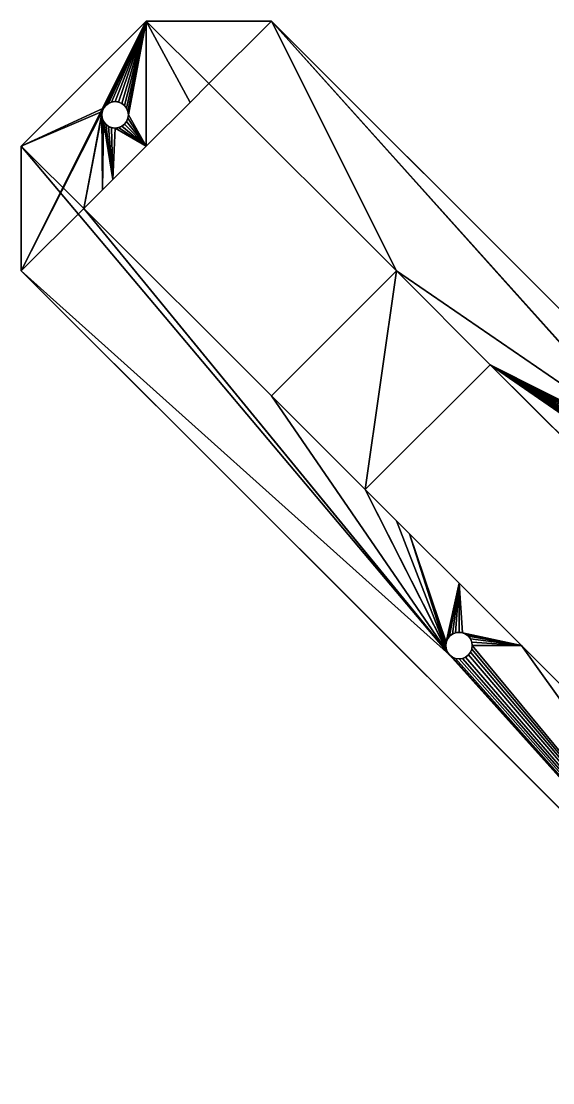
# Model space of a CAD drawing. Extents: x -60 to 60, y -60 to 60.
# Drawn here: x -60.1 to 0, y -60.1 to 60.1 of the extents above; entities that cross this region are included whole.
import ezdxf

# ---------------------------------------------------------------- set-up
doc = ezdxf.new("R2010")
doc.units = 0
doc.header["$MEASUREMENT"] = 0
doc.layers.get('0').update_dxf_attribs({"color": 13, "linetype": 'CONTINUOUS'})

# ---------------------------------------------------------------- blocks, each defined once
blk = doc.blocks.new('FUFO_S-2')
for p, q in [((0, 106.05), (14.14, 120.19)), ((0, 106.05, 2), (14.14, 120.19, 2)), ((14.14, 120.19), (14.14, 120.19, 2)), ((14.14, 120.19), (28.29, 120.19)), ((14.14, 120.19, 2), (28.29, 120.19, 2)), ((28.29, 120.19), (28.29, 120.19, 2)), ((28.29, 120.19), (120.23, 28.28)), ((28.29, 120.19, 2), (120.23, 28.28, 2)), ((19.09, 111), (21.22, 113.12)), ((19.09, 111, 2), (21.22, 113.12, 2)), ((21.22, 113.12, 2), (21.22, 113.12)), ((42.43, 91.91), (21.22, 113.12)), ((42.43, 91.91, 2), (21.22, 113.12, 2)), ((9.55, 110.64), (9.55, 110.64, 2)), ((9.86, 110.88), (9.86, 110.88, 2)), ((10.22, 111.03), (10.22, 111.03, 2)), ((10.61, 111.08), (10.61, 111.08, 2)), ((11, 111.03), (11, 111.03, 2)), ((11.36, 110.88), (11.36, 110.88, 2)), ((11.67, 110.64), (11.67, 110.64, 2)), ((19.09, 111, 2), (14.14, 106.05, 2)), ((19.09, 111), (14.14, 106.05)), ((19.09, 111, 2), (19.09, 111)), ((9.11, 109.58), (9.11, 109.58, 2)), ((9.16, 109.97), (9.16, 109.97, 2)), ((9.31, 110.33), (9.31, 110.33, 2)), ((11.91, 110.33), (11.91, 110.33, 2)), ((12.06, 109.97), (12.06, 109.97, 2)), ((12.11, 109.58), (12.11, 109.58, 2)), ((9.16, 109.2), (9.16, 109.2, 2)), ((9.31, 108.83), (9.31, 108.83, 2)), ((9.55, 108.52), (9.55, 108.52, 2)), ((9.86, 108.28), (9.86, 108.28, 2)), ((11.36, 108.29), (11.36, 108.29, 2)), ((11.67, 108.52), (11.67, 108.52, 2)), ((11.91, 108.83), (11.91, 108.83, 2)), ((12.06, 109.2), (12.06, 109.2, 2)), ((10.22, 108.14), (10.22, 108.14, 2)), ((10.61, 108.08), (10.61, 108.08, 2)), ((11, 108.14), (11, 108.14, 2)), ((0, 106.05), (0, 106.05, 2)), ((0, 91.91), (0, 106.05)), ((0, 91.91, 2), (0, 106.05, 2)), ((14.14, 106.05, 2), (10.37, 102.28, 2)), ((14.14, 106.05), (10.37, 102.28)), ((14.14, 106.05), (14.14, 106.05, 2)), ((10.37, 102.28), (9.19, 101.1)), ((10.37, 102.28, 2), (9.19, 101.1, 2)), ((10.37, 102.28, 2), (10.37, 102.28)), ((9.19, 101.1), (7.07, 98.98)), ((9.19, 101.1, 2), (7.07, 98.98, 2)), ((9.19, 101.1, 2), (9.19, 101.1)), ((7.07, 98.98), (28.29, 77.76)), ((7.07, 98.98, 2), (7.07, 98.98)), ((7.07, 98.98, 2), (28.29, 77.76, 2)), ((0, 91.91), (0, 91.91, 2)), ((91.94, 0), (0, 91.91)), ((91.94, 0, 2), (0, 91.91, 2)), ((42.43, 91.91), (28.29, 77.76)), ((42.43, 91.91, 2), (28.29, 77.76, 2)), ((42.43, 91.91, 2), (42.43, 91.91)), ((49.51, 84.84), (49.51, 84.84, 2)), ((53.04, 81.3, 2), (38.9, 67.16, 2)), ((53.04, 81.3), (38.9, 67.16)), ((53.04, 81.3, 2), (53.04, 81.3)), ((81.33, 53.02), (53.04, 81.3)), ((81.33, 53.02, 2), (53.04, 81.3, 2)), ((28.29, 77.76, 2), (28.29, 77.76)), ((38.9, 67.16, 2), (38.9, 67.16)), ((38.9, 67.16, 2), (42.43, 63.63, 2)), ((38.9, 67.16), (42.43, 63.63)), ((42.43, 63.63, 2), (42.43, 63.63)), ((42.43, 63.63, 2), (43.92, 62.14, 2)), ((42.43, 63.63), (43.92, 62.14)), ((43.92, 62.14, 2), (43.92, 62.14)), ((43.92, 62.14, 2), (49.51, 56.56, 2)), ((43.92, 62.14), (49.51, 56.56)), ((49.51, 56.56, 2), (56.58, 49.49, 2)), ((49.51, 56.56), (49.51, 56.56, 2)), ((49.51, 56.56), (56.58, 49.49)), ((48.44, 50.55), (48.44, 50.55, 2)), ((48.76, 50.79), (48.76, 50.79, 2)), ((49.12, 50.94), (49.12, 50.94, 2)), ((49.51, 50.99), (49.51, 50.99, 2)), ((49.89, 50.94), (49.89, 50.94, 2)), ((50.26, 50.79), (50.26, 50.79, 2)), ((50.57, 50.55), (50.57, 50.55, 2)), ((48.01, 49.49), (48.01, 49.49, 2)), ((48.06, 49.88), (48.06, 49.88, 2)), ((48.21, 50.24), (48.21, 50.24, 2)), ((50.8, 50.24), (50.8, 50.24, 2)), ((50.95, 49.88), (50.95, 49.88, 2)), ((51.01, 49.49), (51.01, 49.49, 2)), ((56.58, 49.49, 2), (67.19, 38.88, 2)), ((56.58, 49.49), (67.19, 38.88)), ((56.58, 49.49, 2), (56.58, 49.49)), ((48.06, 49.1), (48.06, 49.1, 2)), ((48.21, 48.74), (48.21, 48.74, 2)), ((48.44, 48.43), (48.44, 48.43, 2)), ((48.76, 48.19), (48.76, 48.19, 2)), ((50.26, 48.19), (50.26, 48.19, 2)), ((50.57, 48.43), (50.57, 48.43, 2)), ((50.8, 48.74), (50.8, 48.74, 2)), ((50.95, 49.1), (50.95, 49.1, 2)), ((49.12, 48.04), (49.12, 48.04, 2)), ((49.51, 47.99), (49.51, 47.99, 2)), ((49.89, 48.04), (49.89, 48.04, 2))]:
    blk.add_line(p, q)
at = {"extrusion": (0, 0, -1)}
for centre in [(-10.61, 109.58, -2), (-10.61, 109.58), (-49.51, 49.49, -2), (-49.51, 49.49)]:
    blk.add_circle(centre, 1.5, dxfattribs=at)
mesh = blk.add_polyface()
corners = [(0, 91.91), (48.44, 48.43), (91.94, 0), (7.07, 98.98), (48.21, 48.74), (28.29, 77.76), (38.9, 67.16), (48.06, 49.1), (42.43, 63.63), (43.92, 62.14), (48.01, 49.49), (48.76, 48.19), (49.12, 48.04), (49.51, 47.99), (49.89, 48.04), (50.26, 48.19), (50.57, 48.43), (50.8, 48.74), (50.95, 49.1), (51.01, 49.49), (56.58, 49.49), (67.19, 38.88), (77.8, 28.28), (99.01, 7.07), (106.08, 0), (108.17, 10.99), (108.32, 11.35), (113.16, 21.21), (108.12, 10.6), (108.56, 11.67), (108.87, 11.9), (109.23, 12.05), (109.62, 12.1), (110.01, 12.05), (110.37, 11.9), (110.68, 11.67), (110.92, 11.36), (111.07, 10.99), (111.12, 10.61), (14.14, 120.19), (0, 106.05), (9.31, 110.33), (9.16, 109.97), (9.11, 109.58), (9.55, 110.64), (9.86, 110.88), (10.22, 111.03), (10.61, 111.08), (11, 111.03), (11.36, 110.88), (11.67, 110.64), (11.91, 110.33), (12.06, 109.97), (12.11, 109.58), (14.14, 106.05), (19.09, 111), (21.22, 113.12), (28.29, 120.19), (42.43, 91.91), (71.47, 72), (71.78, 71.76), (120.23, 28.28), (53.04, 81.3), (71.11, 72.15), (70.72, 72.2), (70.33, 72.15), (69.97, 72), (69.66, 71.76), (69.42, 71.45), (69.27, 71.09), (69.22, 70.7), (72.02, 71.45), (72.17, 71.09), (72.22, 70.7), (81.33, 53.02), (91.94, 42.42), (110.37, 9.31), (120.23, 14.14), (110.01, 9.16), (109.62, 9.1), (109.23, 9.16), (108.87, 9.31), (108.56, 9.54), (108.32, 9.85), (108.17, 10.22), (110.68, 9.54), (110.92, 9.86), (111.07, 10.22), (69.42, 69.95), (69.27, 70.31), (69.66, 69.64), (69.97, 69.4), (70.33, 69.25), (70.72, 69.2), (71.11, 69.25), (71.47, 69.4), (71.78, 69.64), (72.02, 69.95), (72.17, 70.31), (48.06, 49.88), (49.51, 56.56), (48.21, 50.24), (48.44, 50.55), (48.76, 50.79), (49.12, 50.94), (49.51, 50.99), (49.89, 50.94), (50.26, 50.79), (50.57, 50.55), (50.8, 50.24), (50.95, 49.88), (9.19, 101.1), (9.16, 109.2), (9.31, 108.83), (10.37, 102.28), (9.55, 108.52), (9.86, 108.28), (10.22, 108.14), (10.61, 108.08), (11, 108.14), (11.36, 108.29), (11.67, 108.52), (11.91, 108.83), (12.06, 109.2)]
mesh.append_faces([[corners[k] for k in face] for face in [(39, 0, 40)]], dxfattribs={"vtx0": -1})
mesh.append_faces([[corners[k] for k in face] for face in [(0, 1, 2), (1, 3, 4), (4, 6, 7), (7, 9, 10), (2, 23, 24), (25, 23, 26), (26, 27, 29), (29, 27, 30), (30, 27, 31), (31, 27, 32), (32, 27, 33), (33, 27, 34), (34, 27, 35), (35, 27, 36), (36, 27, 37), (37, 27, 38), (41, 39, 44), (44, 39, 45), (45, 39, 46), (46, 39, 47), (47, 39, 48), (48, 39, 49), (49, 39, 50), (50, 39, 51), (51, 39, 52), (52, 39, 53), (54, 39, 55), (55, 39, 56), (56, 57, 58), (59, 57, 60), (60, 61, 71), (71, 61, 72), (72, 61, 73), (75, 61, 27), (24, 76, 77), (76, 24, 78), (78, 24, 79), (79, 24, 80), (80, 24, 81), (81, 24, 82), (82, 24, 83), (83, 24, 84), (84, 24, 28), (77, 27, 61), (74, 22, 21), (22, 74, 75), (62, 88, 74), (88, 62, 89), (89, 62, 70), (99, 100, 101), (101, 100, 102), (102, 100, 103), (103, 100, 104), (104, 100, 105), (105, 100, 106), (106, 20, 107), (107, 20, 108), (108, 20, 109), (109, 20, 110), (110, 20, 19), (58, 6, 5), (6, 58, 62), (111, 113, 114), (114, 118, 54)]], dxfattribs={"vtx0": -1, "vtx1": -1})
mesh.append_faces([[corners[k] for k in face] for face in [(1, 0, 3), (4, 5, 6), (2, 19, 20), (2, 21, 22), (24, 23, 25), (0, 39, 41), (0, 42, 3), (53, 39, 54), (58, 57, 59), (58, 59, 62), (73, 61, 74), (74, 61, 75), (77, 38, 27)]], dxfattribs={"vtx0": -1, "vtx1": -1, "vtx2": -1})
mesh.append_faces([[corners[k] for k in face] for face in [(4, 3, 5), (7, 6, 8), (7, 8, 9), (2, 1, 11), (2, 11, 12), (2, 12, 13), (2, 13, 14), (2, 14, 15), (2, 15, 16), (2, 16, 17), (2, 17, 18), (2, 18, 19), (2, 20, 21), (2, 22, 23), (26, 23, 27), (24, 25, 28), (0, 41, 42), (3, 42, 43), (56, 39, 57), (60, 57, 61), (62, 59, 63), (62, 63, 64), (62, 64, 65), (62, 65, 66), (62, 66, 67), (62, 67, 68), (62, 68, 69), (62, 69, 70), (77, 76, 85), (77, 85, 86), (77, 86, 87), (77, 87, 38), (74, 88, 90), (74, 90, 91), (74, 91, 92), (74, 92, 93), (74, 93, 94), (74, 94, 95), (74, 95, 96), (74, 96, 97), (74, 97, 98), (74, 98, 73), (9, 99, 10), (99, 9, 100), (106, 100, 20), (43, 111, 3), (111, 43, 112), (111, 112, 113), (114, 113, 115), (114, 115, 116), (114, 116, 117), (114, 117, 118), (54, 118, 119), (54, 119, 120), (54, 120, 121), (54, 121, 122), (54, 122, 123), (54, 123, 53)]], dxfattribs={"vtx0": -1, "vtx2": -1})
mesh = blk.add_polyface()
corners = [(77.8, 28.28, 2), (81.33, 53.02, 2), (67.19, 38.88, 2), (91.94, 42.42, 2), (106.08, 0, 2), (108.17, 10.22, 2), (108.12, 10.6, 2), (108.32, 9.85, 2), (108.56, 9.54, 2), (108.87, 9.31, 2), (109.23, 9.16, 2), (109.62, 9.1, 2), (110.01, 9.16, 2), (110.37, 9.31, 2), (120.23, 14.14, 2), (110.68, 9.54, 2), (110.92, 9.86, 2), (111.07, 10.22, 2), (111.12, 10.61, 2), (113.16, 21.21, 2), (120.23, 28.28, 2), (0, 106.05, 2), (9.31, 110.33, 2), (14.14, 120.19, 2), (9.16, 109.97, 2), (7.07, 98.98, 2), (9.11, 109.58, 2), (9.55, 110.64, 2), (9.86, 110.88, 2), (10.22, 111.03, 2), (10.61, 111.08, 2), (11, 111.03, 2), (11.36, 110.88, 2), (11.67, 110.64, 2), (11.91, 110.33, 2), (12.06, 109.97, 2), (12.11, 109.58, 2), (14.14, 106.05, 2), (19.09, 111, 2), (21.22, 113.12, 2), (28.29, 120.19, 2), (42.43, 91.91, 2), (71.47, 72, 2), (71.78, 71.76, 2), (53.04, 81.3, 2), (71.11, 72.15, 2), (70.72, 72.2, 2), (70.33, 72.15, 2), (69.97, 72, 2), (69.66, 71.76, 2), (69.42, 71.45, 2), (69.27, 71.09, 2), (69.22, 70.7, 2), (72.02, 71.45, 2), (72.17, 71.09, 2), (72.22, 70.7, 2), (0, 91.91, 2), (48.44, 48.43, 2), (91.94, 0, 2), (48.21, 48.74, 2), (28.29, 77.76, 2), (38.9, 67.16, 2), (48.06, 49.1, 2), (42.43, 63.63, 2), (43.92, 62.14, 2), (48.01, 49.49, 2), (48.76, 48.19, 2), (49.12, 48.04, 2), (49.51, 47.99, 2), (49.89, 48.04, 2), (50.26, 48.19, 2), (50.57, 48.43, 2), (50.8, 48.74, 2), (50.95, 49.1, 2), (51.01, 49.49, 2), (56.58, 49.49, 2), (99.01, 7.07, 2), (108.17, 10.99, 2), (108.32, 11.35, 2), (108.56, 11.67, 2), (108.87, 11.9, 2), (109.23, 12.05, 2), (109.62, 12.1, 2), (110.01, 12.05, 2), (110.37, 11.9, 2), (110.68, 11.67, 2), (110.92, 11.36, 2), (111.07, 10.99, 2), (9.19, 101.1, 2), (9.16, 109.2, 2), (9.31, 108.83, 2), (10.37, 102.28, 2), (9.55, 108.52, 2), (9.86, 108.28, 2), (10.22, 108.14, 2), (10.61, 108.08, 2), (11, 108.14, 2), (11.36, 108.29, 2), (11.67, 108.52, 2), (11.91, 108.83, 2), (12.06, 109.2, 2), (69.27, 70.31, 2), (69.42, 69.95, 2), (69.66, 69.64, 2), (69.97, 69.4, 2), (70.33, 69.25, 2), (70.72, 69.2, 2), (71.11, 69.25, 2), (71.47, 69.4, 2), (71.78, 69.64, 2), (72.02, 69.95, 2), (72.17, 70.31, 2), (48.06, 49.88, 2), (49.51, 56.56, 2), (48.21, 50.24, 2), (48.44, 50.55, 2), (48.76, 50.79, 2), (49.12, 50.94, 2), (49.51, 50.99, 2), (49.89, 50.94, 2), (50.26, 50.79, 2), (50.57, 50.55, 2), (50.8, 50.24, 2), (50.95, 49.88, 2)]
mesh.append_faces([[corners[k] for k in face] for face in [(5, 4, 7), (7, 4, 8), (8, 4, 9), (9, 4, 10), (10, 4, 11), (11, 4, 12), (12, 4, 13), (13, 14, 15), (15, 14, 16), (16, 14, 17), (17, 14, 18), (21, 22, 23), (22, 21, 24), (24, 25, 26), (23, 39, 40), (40, 43, 20), (42, 44, 45), (45, 44, 46), (46, 44, 47), (47, 44, 48), (48, 44, 49), (49, 44, 50), (50, 44, 51), (51, 44, 52), (56, 57, 21), (25, 59, 60), (61, 62, 63), (63, 62, 64), (57, 58, 66), (66, 58, 67), (67, 58, 68), (68, 58, 69), (69, 58, 70), (70, 58, 71), (71, 58, 72), (72, 58, 73), (73, 58, 74), (75, 58, 2), (0, 58, 76), (76, 78, 19), (77, 4, 6), (88, 26, 25), (26, 88, 89), (89, 88, 90), (90, 91, 92), (92, 91, 93), (93, 91, 94), (94, 91, 95), (95, 37, 96), (96, 37, 97), (97, 37, 98), (98, 37, 99), (99, 37, 100), (100, 37, 36), (101, 44, 102), (102, 1, 103), (103, 1, 104), (104, 1, 105), (105, 1, 106), (106, 1, 107), (107, 1, 108), (108, 1, 109), (109, 1, 110), (110, 1, 111), (111, 1, 55), (64, 112, 113), (112, 64, 65), (113, 119, 75)]], dxfattribs={"vtx0": -1, "vtx1": -1})
mesh.append_faces([[corners[k] for k in face] for face in [(18, 14, 19), (24, 21, 25), (23, 36, 37), (40, 41, 42), (42, 41, 44), (20, 55, 1), (20, 1, 3), (21, 57, 25), (60, 59, 61), (74, 58, 75), (2, 58, 0), (76, 4, 77)]], dxfattribs={"vtx0": -1, "vtx1": -1, "vtx2": -1})
mesh.append_faces([[corners[k] for k in face] for face in [(0, 1, 2), (1, 0, 3), (4, 5, 6), (13, 4, 14), (19, 14, 20), (23, 22, 27), (23, 27, 28), (23, 28, 29), (23, 29, 30), (23, 30, 31), (23, 31, 32), (23, 32, 33), (23, 33, 34), (23, 34, 35), (23, 35, 36), (23, 37, 38), (23, 38, 39), (40, 39, 41), (40, 42, 43), (20, 43, 53), (20, 53, 54), (20, 54, 55), (20, 3, 19), (57, 56, 58), (25, 57, 59), (61, 59, 62), (64, 62, 65), (76, 58, 4), (76, 77, 78), (19, 78, 79), (19, 79, 80), (19, 80, 81), (19, 81, 82), (19, 82, 83), (19, 83, 84), (19, 84, 85), (19, 85, 86), (19, 86, 87), (19, 87, 18), (61, 41, 60), (41, 61, 44), (90, 88, 91), (95, 91, 37), (44, 101, 52), (102, 44, 1), (113, 112, 114), (113, 114, 115), (113, 115, 116), (113, 116, 117), (113, 117, 118), (113, 118, 119), (75, 119, 120), (75, 120, 121), (75, 121, 122), (75, 122, 123), (75, 123, 74)]], dxfattribs={"vtx0": -1, "vtx2": -1})
mesh = blk.add_polyface()
corners = [(0, 106.05, 2), (14.14, 120.19), (0, 106.05), (14.14, 120.19, 2)]
mesh.append_faces([[corners[k] for k in face] for face in [(0, 1, 2), (1, 0, 3)]], dxfattribs={"vtx0": -1})
mesh = blk.add_polyface()
corners = [(14.14, 120.19, 2), (28.29, 120.19), (14.14, 120.19), (28.29, 120.19, 2)]
mesh.append_faces([[corners[k] for k in face] for face in [(0, 1, 2), (1, 0, 3)]], dxfattribs={"vtx0": -1})
mesh = blk.add_polyface()
corners = [(28.29, 120.19, 2), (120.23, 28.28), (28.29, 120.19), (120.23, 28.28, 2)]
mesh.append_faces([[corners[k] for k in face] for face in [(0, 1, 2), (1, 0, 3)]], dxfattribs={"vtx0": -1})
mesh = blk.add_polyface()
corners = [(21.22, 113.12, 2), (19.09, 111), (21.22, 113.12), (19.09, 111, 2)]
mesh.append_faces([[corners[k] for k in face] for face in [(0, 1, 2), (1, 0, 3)]], dxfattribs={"vtx0": -1})
mesh = blk.add_polyface()
corners = [(42.43, 91.91, 2), (21.22, 113.12), (42.43, 91.91), (21.22, 113.12, 2)]
mesh.append_faces([[corners[k] for k in face] for face in [(0, 1, 2), (1, 0, 3)]], dxfattribs={"vtx0": -1})
mesh = blk.add_polyface()
corners = [(9.55, 110.64), (9.31, 110.33, 2), (9.31, 110.33), (9.55, 110.64, 2)]
mesh.append_faces([[corners[k] for k in face] for face in [(0, 1, 2), (1, 0, 3)]], dxfattribs={"vtx0": -1})
mesh = blk.add_polyface()
corners = [(9.86, 110.88, 2), (9.55, 110.64), (9.86, 110.88), (9.55, 110.64, 2)]
mesh.append_faces([[corners[k] for k in face] for face in [(0, 1, 2), (1, 0, 3)]], dxfattribs={"vtx0": -1})
mesh = blk.add_polyface()
corners = [(10.22, 111.03, 2), (9.86, 110.88), (10.22, 111.03), (9.86, 110.88, 2)]
mesh.append_faces([[corners[k] for k in face] for face in [(0, 1, 2), (1, 0, 3)]], dxfattribs={"vtx0": -1})
mesh = blk.add_polyface()
corners = [(10.61, 111.08, 2), (10.22, 111.03), (10.61, 111.08), (10.22, 111.03, 2)]
mesh.append_faces([[corners[k] for k in face] for face in [(0, 1, 2), (1, 0, 3)]], dxfattribs={"vtx0": -1})
mesh = blk.add_polyface()
corners = [(11, 111.03, 2), (10.61, 111.08), (11, 111.03), (10.61, 111.08, 2)]
mesh.append_faces([[corners[k] for k in face] for face in [(0, 1, 2), (1, 0, 3)]], dxfattribs={"vtx0": -1})
mesh = blk.add_polyface()
corners = [(11.36, 110.88, 2), (11, 111.03), (11.36, 110.88), (11, 111.03, 2)]
mesh.append_faces([[corners[k] for k in face] for face in [(0, 1, 2), (1, 0, 3)]], dxfattribs={"vtx0": -1})
mesh = blk.add_polyface()
corners = [(11.67, 110.64, 2), (11.36, 110.88), (11.67, 110.64), (11.36, 110.88, 2)]
mesh.append_faces([[corners[k] for k in face] for face in [(0, 1, 2), (1, 0, 3)]], dxfattribs={"vtx0": -1})
mesh = blk.add_polyface()
corners = [(11.67, 110.64, 2), (11.91, 110.33), (11.91, 110.33, 2), (11.67, 110.64)]
mesh.append_faces([[corners[k] for k in face] for face in [(0, 1, 2), (1, 0, 3)]], dxfattribs={"vtx0": -1})
mesh = blk.add_polyface()
corners = [(19.09, 111, 2), (14.14, 106.05), (19.09, 111), (14.14, 106.05, 2)]
mesh.append_faces([[corners[k] for k in face] for face in [(0, 1, 2), (1, 0, 3)]], dxfattribs={"vtx0": -1})
mesh = blk.add_polyface()
corners = [(9.16, 109.97), (9.11, 109.58, 2), (9.11, 109.58), (9.16, 109.97, 2)]
mesh.append_faces([[corners[k] for k in face] for face in [(0, 1, 2), (1, 0, 3)]], dxfattribs={"vtx0": -1})
mesh = blk.add_polyface()
corners = [(9.11, 109.58), (9.16, 109.2, 2), (9.16, 109.2), (9.11, 109.58, 2)]
mesh.append_faces([[corners[k] for k in face] for face in [(0, 1, 2), (1, 0, 3)]], dxfattribs={"vtx0": -1})
mesh = blk.add_polyface()
corners = [(9.31, 110.33), (9.16, 109.97, 2), (9.16, 109.97), (9.31, 110.33, 2)]
mesh.append_faces([[corners[k] for k in face] for face in [(0, 1, 2), (1, 0, 3)]], dxfattribs={"vtx0": -1})
mesh = blk.add_polyface()
corners = [(11.91, 110.33, 2), (12.06, 109.97), (12.06, 109.97, 2), (11.91, 110.33)]
mesh.append_faces([[corners[k] for k in face] for face in [(0, 1, 2), (1, 0, 3)]], dxfattribs={"vtx0": -1})
mesh = blk.add_polyface()
corners = [(12.06, 109.97, 2), (12.11, 109.58), (12.11, 109.58, 2), (12.06, 109.97)]
mesh.append_faces([[corners[k] for k in face] for face in [(0, 1, 2), (1, 0, 3)]], dxfattribs={"vtx0": -1})
mesh = blk.add_polyface()
corners = [(12.11, 109.58, 2), (12.06, 109.2), (12.06, 109.2, 2), (12.11, 109.58)]
mesh.append_faces([[corners[k] for k in face] for face in [(0, 1, 2), (1, 0, 3)]], dxfattribs={"vtx0": -1})
mesh = blk.add_polyface()
corners = [(9.16, 109.2), (9.31, 108.83, 2), (9.31, 108.83), (9.16, 109.2, 2)]
mesh.append_faces([[corners[k] for k in face] for face in [(0, 1, 2), (1, 0, 3)]], dxfattribs={"vtx0": -1})
mesh = blk.add_polyface()
corners = [(9.31, 108.83), (9.55, 108.52, 2), (9.55, 108.52), (9.31, 108.83, 2)]
mesh.append_faces([[corners[k] for k in face] for face in [(0, 1, 2), (1, 0, 3)]], dxfattribs={"vtx0": -1})
mesh = blk.add_polyface()
corners = [(9.55, 108.52, 2), (9.86, 108.28), (9.55, 108.52), (9.86, 108.28, 2)]
mesh.append_faces([[corners[k] for k in face] for face in [(0, 1, 2), (1, 0, 3)]], dxfattribs={"vtx0": -1})
mesh = blk.add_polyface()
corners = [(9.86, 108.28, 2), (10.22, 108.14), (9.86, 108.28), (10.22, 108.14, 2)]
mesh.append_faces([[corners[k] for k in face] for face in [(0, 1, 2), (1, 0, 3)]], dxfattribs={"vtx0": -1})
mesh = blk.add_polyface()
corners = [(11, 108.14, 2), (11.36, 108.29), (11, 108.14), (11.36, 108.29, 2)]
mesh.append_faces([[corners[k] for k in face] for face in [(0, 1, 2), (1, 0, 3)]], dxfattribs={"vtx0": -1})
mesh = blk.add_polyface()
corners = [(11.36, 108.29, 2), (11.67, 108.52), (11.36, 108.29), (11.67, 108.52, 2)]
mesh.append_faces([[corners[k] for k in face] for face in [(0, 1, 2), (1, 0, 3)]], dxfattribs={"vtx0": -1})
mesh = blk.add_polyface()
corners = [(11.91, 108.83, 2), (11.67, 108.52), (11.67, 108.52, 2), (11.91, 108.83)]
mesh.append_faces([[corners[k] for k in face] for face in [(0, 1, 2), (1, 0, 3)]], dxfattribs={"vtx0": -1})
mesh = blk.add_polyface()
corners = [(12.06, 109.2, 2), (11.91, 108.83), (11.91, 108.83, 2), (12.06, 109.2)]
mesh.append_faces([[corners[k] for k in face] for face in [(0, 1, 2), (1, 0, 3)]], dxfattribs={"vtx0": -1})
mesh = blk.add_polyface()
corners = [(10.22, 108.14, 2), (10.61, 108.08), (10.22, 108.14), (10.61, 108.08, 2)]
mesh.append_faces([[corners[k] for k in face] for face in [(0, 1, 2), (1, 0, 3)]], dxfattribs={"vtx0": -1})
mesh = blk.add_polyface()
corners = [(10.61, 108.08, 2), (11, 108.14), (10.61, 108.08), (11, 108.14, 2)]
mesh.append_faces([[corners[k] for k in face] for face in [(0, 1, 2), (1, 0, 3)]], dxfattribs={"vtx0": -1})
mesh = blk.add_polyface()
corners = [(0, 106.05, 2), (0, 91.91), (0, 91.91, 2), (0, 106.05)]
mesh.append_faces([[corners[k] for k in face] for face in [(0, 1, 2), (1, 0, 3)]], dxfattribs={"vtx0": -1})
mesh = blk.add_polyface()
corners = [(14.14, 106.05, 2), (10.37, 102.28), (14.14, 106.05), (10.37, 102.28, 2)]
mesh.append_faces([[corners[k] for k in face] for face in [(0, 1, 2), (1, 0, 3)]], dxfattribs={"vtx0": -1})
mesh = blk.add_polyface()
corners = [(10.37, 102.28, 2), (9.19, 101.1), (10.37, 102.28), (9.19, 101.1, 2)]
mesh.append_faces([[corners[k] for k in face] for face in [(0, 1, 2), (1, 0, 3)]], dxfattribs={"vtx0": -1})
mesh = blk.add_polyface()
corners = [(9.19, 101.1), (7.07, 98.98, 2), (7.07, 98.98), (9.19, 101.1, 2)]
mesh.append_faces([[corners[k] for k in face] for face in [(0, 1, 2), (1, 0, 3)]], dxfattribs={"vtx0": -1})
mesh = blk.add_polyface()
corners = [(7.07, 98.98, 2), (28.29, 77.76), (7.07, 98.98), (28.29, 77.76, 2)]
mesh.append_faces([[corners[k] for k in face] for face in [(0, 1, 2), (1, 0, 3)]], dxfattribs={"vtx0": -1})
mesh = blk.add_polyface()
corners = [(91.94, 0, 2), (0, 91.91), (91.94, 0), (0, 91.91, 2)]
mesh.append_faces([[corners[k] for k in face] for face in [(0, 1, 2), (1, 0, 3)]], dxfattribs={"vtx0": -1})
mesh = blk.add_polyface()
corners = [(42.43, 91.91, 2), (28.29, 77.76), (28.29, 77.76, 2), (42.43, 91.91)]
mesh.append_faces([[corners[k] for k in face] for face in [(0, 1, 2), (1, 0, 3)]], dxfattribs={"vtx0": -1})
mesh = blk.add_polyface()
corners = [(53.04, 81.3), (38.9, 67.16, 2), (38.9, 67.16), (53.04, 81.3, 2)]
mesh.append_faces([[corners[k] for k in face] for face in [(0, 1, 2), (1, 0, 3)]], dxfattribs={"vtx0": -1})
mesh = blk.add_polyface()
corners = [(81.33, 53.02, 2), (53.04, 81.3), (81.33, 53.02), (53.04, 81.3, 2)]
mesh.append_faces([[corners[k] for k in face] for face in [(0, 1, 2), (1, 0, 3)]], dxfattribs={"vtx0": -1})
mesh = blk.add_polyface()
corners = [(38.9, 67.16, 2), (42.43, 63.63), (38.9, 67.16), (42.43, 63.63, 2)]
mesh.append_faces([[corners[k] for k in face] for face in [(0, 1, 2), (1, 0, 3)]], dxfattribs={"vtx0": -1})
mesh = blk.add_polyface()
corners = [(42.43, 63.63, 2), (43.92, 62.14), (42.43, 63.63), (43.92, 62.14, 2)]
mesh.append_faces([[corners[k] for k in face] for face in [(0, 1, 2), (1, 0, 3)]], dxfattribs={"vtx0": -1})
mesh = blk.add_polyface()
corners = [(43.92, 62.14, 2), (49.51, 56.56), (43.92, 62.14), (49.51, 56.56, 2)]
mesh.append_faces([[corners[k] for k in face] for face in [(0, 1, 2), (1, 0, 3)]], dxfattribs={"vtx0": -1})
mesh = blk.add_polyface()
corners = [(49.51, 56.56, 2), (56.58, 49.49), (49.51, 56.56), (56.58, 49.49, 2)]
mesh.append_faces([[corners[k] for k in face] for face in [(0, 1, 2), (1, 0, 3)]], dxfattribs={"vtx0": -1})
mesh = blk.add_polyface()
corners = [(48.44, 50.55), (48.21, 50.24, 2), (48.21, 50.24), (48.44, 50.55, 2)]
mesh.append_faces([[corners[k] for k in face] for face in [(0, 1, 2), (1, 0, 3)]], dxfattribs={"vtx0": -1})
mesh = blk.add_polyface()
corners = [(48.76, 50.79, 2), (48.44, 50.55), (48.76, 50.79), (48.44, 50.55, 2)]
mesh.append_faces([[corners[k] for k in face] for face in [(0, 1, 2), (1, 0, 3)]], dxfattribs={"vtx0": -1})
mesh = blk.add_polyface()
corners = [(49.12, 50.94, 2), (48.76, 50.79), (49.12, 50.94), (48.76, 50.79, 2)]
mesh.append_faces([[corners[k] for k in face] for face in [(0, 1, 2), (1, 0, 3)]], dxfattribs={"vtx0": -1})
mesh = blk.add_polyface()
corners = [(49.51, 50.99, 2), (49.12, 50.94), (49.51, 50.99), (49.12, 50.94, 2)]
mesh.append_faces([[corners[k] for k in face] for face in [(0, 1, 2), (1, 0, 3)]], dxfattribs={"vtx0": -1})
mesh = blk.add_polyface()
corners = [(49.89, 50.94, 2), (49.51, 50.99), (49.89, 50.94), (49.51, 50.99, 2)]
mesh.append_faces([[corners[k] for k in face] for face in [(0, 1, 2), (1, 0, 3)]], dxfattribs={"vtx0": -1})
mesh = blk.add_polyface()
corners = [(50.26, 50.79, 2), (49.89, 50.94), (50.26, 50.79), (49.89, 50.94, 2)]
mesh.append_faces([[corners[k] for k in face] for face in [(0, 1, 2), (1, 0, 3)]], dxfattribs={"vtx0": -1})
mesh = blk.add_polyface()
corners = [(50.57, 50.55, 2), (50.26, 50.79), (50.57, 50.55), (50.26, 50.79, 2)]
mesh.append_faces([[corners[k] for k in face] for face in [(0, 1, 2), (1, 0, 3)]], dxfattribs={"vtx0": -1})
mesh = blk.add_polyface()
corners = [(50.57, 50.55, 2), (50.8, 50.24), (50.8, 50.24, 2), (50.57, 50.55)]
mesh.append_faces([[corners[k] for k in face] for face in [(0, 1, 2), (1, 0, 3)]], dxfattribs={"vtx0": -1})
mesh = blk.add_polyface()
corners = [(48.06, 49.88), (48.01, 49.49, 2), (48.01, 49.49), (48.06, 49.88, 2)]
mesh.append_faces([[corners[k] for k in face] for face in [(0, 1, 2), (1, 0, 3)]], dxfattribs={"vtx0": -1})
mesh = blk.add_polyface()
corners = [(48.01, 49.49), (48.06, 49.1, 2), (48.06, 49.1), (48.01, 49.49, 2)]
mesh.append_faces([[corners[k] for k in face] for face in [(0, 1, 2), (1, 0, 3)]], dxfattribs={"vtx0": -1})
mesh = blk.add_polyface()
corners = [(48.21, 50.24), (48.06, 49.88, 2), (48.06, 49.88), (48.21, 50.24, 2)]
mesh.append_faces([[corners[k] for k in face] for face in [(0, 1, 2), (1, 0, 3)]], dxfattribs={"vtx0": -1})
mesh = blk.add_polyface()
corners = [(50.8, 50.24, 2), (50.95, 49.88), (50.95, 49.88, 2), (50.8, 50.24)]
mesh.append_faces([[corners[k] for k in face] for face in [(0, 1, 2), (1, 0, 3)]], dxfattribs={"vtx0": -1})
mesh = blk.add_polyface()
corners = [(50.95, 49.88, 2), (51.01, 49.49), (51.01, 49.49, 2), (50.95, 49.88)]
mesh.append_faces([[corners[k] for k in face] for face in [(0, 1, 2), (1, 0, 3)]], dxfattribs={"vtx0": -1})
mesh = blk.add_polyface()
corners = [(51.01, 49.49, 2), (50.95, 49.1), (50.95, 49.1, 2), (51.01, 49.49)]
mesh.append_faces([[corners[k] for k in face] for face in [(0, 1, 2), (1, 0, 3)]], dxfattribs={"vtx0": -1})
mesh = blk.add_polyface()
corners = [(56.58, 49.49, 2), (67.19, 38.88), (56.58, 49.49), (67.19, 38.88, 2)]
mesh.append_faces([[corners[k] for k in face] for face in [(0, 1, 2), (1, 0, 3)]], dxfattribs={"vtx0": -1})
mesh = blk.add_polyface()
corners = [(48.06, 49.1), (48.21, 48.74, 2), (48.21, 48.74), (48.06, 49.1, 2)]
mesh.append_faces([[corners[k] for k in face] for face in [(0, 1, 2), (1, 0, 3)]], dxfattribs={"vtx0": -1})
mesh = blk.add_polyface()
corners = [(48.21, 48.74), (48.44, 48.43, 2), (48.44, 48.43), (48.21, 48.74, 2)]
mesh.append_faces([[corners[k] for k in face] for face in [(0, 1, 2), (1, 0, 3)]], dxfattribs={"vtx0": -1})
mesh = blk.add_polyface()
corners = [(48.44, 48.43, 2), (48.76, 48.19), (48.44, 48.43), (48.76, 48.19, 2)]
mesh.append_faces([[corners[k] for k in face] for face in [(0, 1, 2), (1, 0, 3)]], dxfattribs={"vtx0": -1})
mesh = blk.add_polyface()
corners = [(48.76, 48.19, 2), (49.12, 48.04), (48.76, 48.19), (49.12, 48.04, 2)]
mesh.append_faces([[corners[k] for k in face] for face in [(0, 1, 2), (1, 0, 3)]], dxfattribs={"vtx0": -1})
mesh = blk.add_polyface()
corners = [(49.89, 48.04, 2), (50.26, 48.19), (49.89, 48.04), (50.26, 48.19, 2)]
mesh.append_faces([[corners[k] for k in face] for face in [(0, 1, 2), (1, 0, 3)]], dxfattribs={"vtx0": -1})
mesh = blk.add_polyface()
corners = [(50.26, 48.19, 2), (50.57, 48.43), (50.26, 48.19), (50.57, 48.43, 2)]
mesh.append_faces([[corners[k] for k in face] for face in [(0, 1, 2), (1, 0, 3)]], dxfattribs={"vtx0": -1})
mesh = blk.add_polyface()
corners = [(50.8, 48.74, 2), (50.57, 48.43), (50.57, 48.43, 2), (50.8, 48.74)]
mesh.append_faces([[corners[k] for k in face] for face in [(0, 1, 2), (1, 0, 3)]], dxfattribs={"vtx0": -1})
mesh = blk.add_polyface()
corners = [(50.95, 49.1, 2), (50.8, 48.74), (50.8, 48.74, 2), (50.95, 49.1)]
mesh.append_faces([[corners[k] for k in face] for face in [(0, 1, 2), (1, 0, 3)]], dxfattribs={"vtx0": -1})
mesh = blk.add_polyface()
corners = [(49.12, 48.04, 2), (49.51, 47.99), (49.12, 48.04), (49.51, 47.99, 2)]
mesh.append_faces([[corners[k] for k in face] for face in [(0, 1, 2), (1, 0, 3)]], dxfattribs={"vtx0": -1})
mesh = blk.add_polyface()
corners = [(49.51, 47.99, 2), (49.89, 48.04), (49.51, 47.99), (49.89, 48.04, 2)]
mesh.append_faces([[corners[k] for k in face] for face in [(0, 1, 2), (1, 0, 3)]], dxfattribs={"vtx0": -1})

msp = doc.modelspace()

# ---------------------------------------------------------------- block references
msp.add_blockref('FUFO_S-2', (-60.11, -60.09))

doc.saveas('drawing.dxf')
